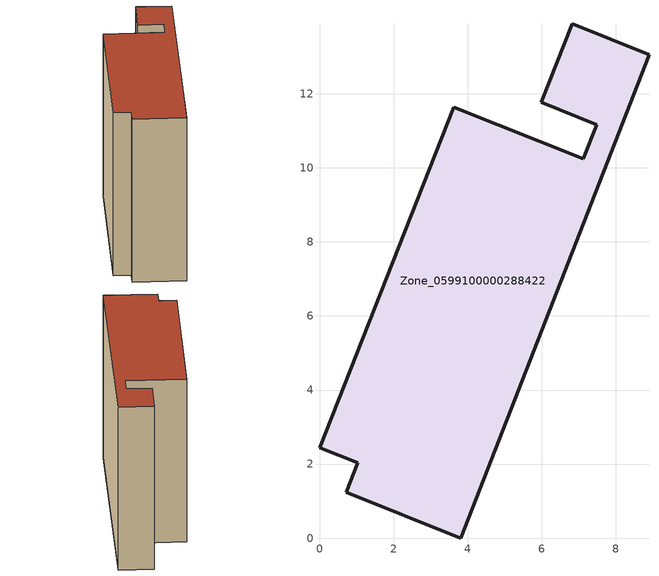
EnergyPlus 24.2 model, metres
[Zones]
Zone_0599100000288422
 floor ground (C_G): 7.49,11.17 5.99,11.77 6.83,13.89 8.9,13.06 3.82,0 0.72,1.24 1.04,2.03 0,2.44 3.62,11.64 7.12,10.24 z3.8
 wall outside (C_F): 1.04,2.03 0.72,1.24 3.82,0 8.9,13.06 6.83,13.89 5.99,11.77 7.49,11.17 7.12,10.24 3.62,11.64 0,2.44 1.04,2.03 z3.8:15.21
 roof outside (C_R): 7.49,11.17 7.12,10.24 3.62,11.64 0,2.44 1.04,2.03 0.72,1.24 3.82,0 8.9,13.06 6.83,13.89 5.99,11.77 z15.21
[BUILDING]
Pand.0599100000288422: North Axis=0; Terrain=City; Loads Convergence Tolerance Value=0.04; Temperature Convergence Tolerance Value=0.4; Solar Distribution=FullExterior; Maximum Number of Warmup Days=25; Minimum Number of Warmup Days=1
[Site:Location]
Rotterdam.The.Hague.AP_ZH_NLD Design_Conditions: Latitude=51.96; Longitude=4.45; Time Zone=1; Elevation=-4.5
[SITE:GROUNDTEMPERATURE:BUILDINGSURFACE]
18, 18, 18, 18, 18, 18, 18, 18, 18, 18, 18, 18
[MATERIAL] Thermal Absorptance=0.9; Solar Absorptance=0.7; Visible Absorptance=0.7
Name | Roughness | Thickness | Conductivity | Density | Specific Heat
G.TI.1975-1991 | MediumSmooth | 0.15 | 0.288461 | 540 | 1210
F.TI.1975-1991 | Rough | 0.3 | 0.230769 | 1920 | 840
R.TI.1975-1991 | MediumRough | 0.2 | 0.153846 | 1500 | 1000
[CONSTRUCTION]
C_G: G.TI.1975-1991
C_F: F.TI.1975-1991
C_R: R.TI.1975-1991
[ZONE]
Zone_0599100000288422: Type=1; Multiplier=1; Ceiling Height=Autocalculate; Volume=Autocalculate; Floor Area=autocalculate; Part of Total Floor Area=Yes
[ZONEINFILTRATION:DESIGNFLOWRATE]
Infil_Zone_0599100000288422: Zone or ZoneList or Space or SpaceList=Zone_0599100000288422; Schedule=AlwaysOn; Design Flow Rate Calculation Method=Flow/Area; Flow Rate per Floor Area=0.003; Constant Term Coefficient=1; Temperature Term Coefficient=0; Velocity Term Coefficient=0; Velocity Squared Term Coefficient=0
[HVACTEMPLATE:ZONE:IDEALLOADSAIRSYSTEM]
Zone_0599100000288422: Maximum Heating Supply Air Temperature=50; Minimum Cooling Supply Air Temperature=13; Maximum Heating Supply Air Humidity Ratio=0.0156; Minimum Cooling Supply Air Humidity Ratio=0.0077; Heating Limit=NoLimit; Cooling Limit=NoLimit; Dehumidification Control Type=ConstantSensibleHeatRatio; Cooling Sensible Heat Ratio=0.7; Dehumidification Setpoint=60; Humidification Control Type=None; Humidification Setpoint=30; Outdoor Air Method=None; Outdoor Air Flow Rate per Person=0.00944; Outdoor Air Flow Rate per Zone Floor Area=0; Outdoor Air Flow Rate per Zone=0; Demand Controlled Ventilation Type=None; Outdoor Air Economizer Type=NoEconomizer; Heat Recovery Type=None; Sensible Heat Recovery Effectiveness=0.7; Latent Heat Recovery Effectiveness=0.65
[ZONECONTROL:THERMOSTAT]
ThermostatControl_Zone_0599100000288422: Zone or ZoneList=Zone_0599100000288422; Control Type Schedule=DualSetpointControlType; Control 1=Thermostat_Zone_0599100000288422; Temperature Difference Between Cutout And Setpoint=0
[THERMOSTATSETPOINT:DUALSETPOINT]
Thermostat_Zone_0599100000288422: Heating Setpoint Temperature Schedule=HeatingSetpoint_Zone_0599100000288422; Cooling Setpoint Temperature Schedule=CoolingSetpoint_Zone_0599100000288422
[SCHEDULE:COMPACT]
HeatingSetpoint_Zone_0599100000288422: Through: 12/31, For: AllDays, Until: 24:00, 21
CoolingSetpoint_Zone_0599100000288422: Through: 12/31, For: AllDays, Until: 24:00, 24
DualSetpointControlType: Through: 12/31, For: AllDays, Until: 24:00, 4
AlwaysOn: Through: 12/31, For: AllDays, Until: 24:00, 1
